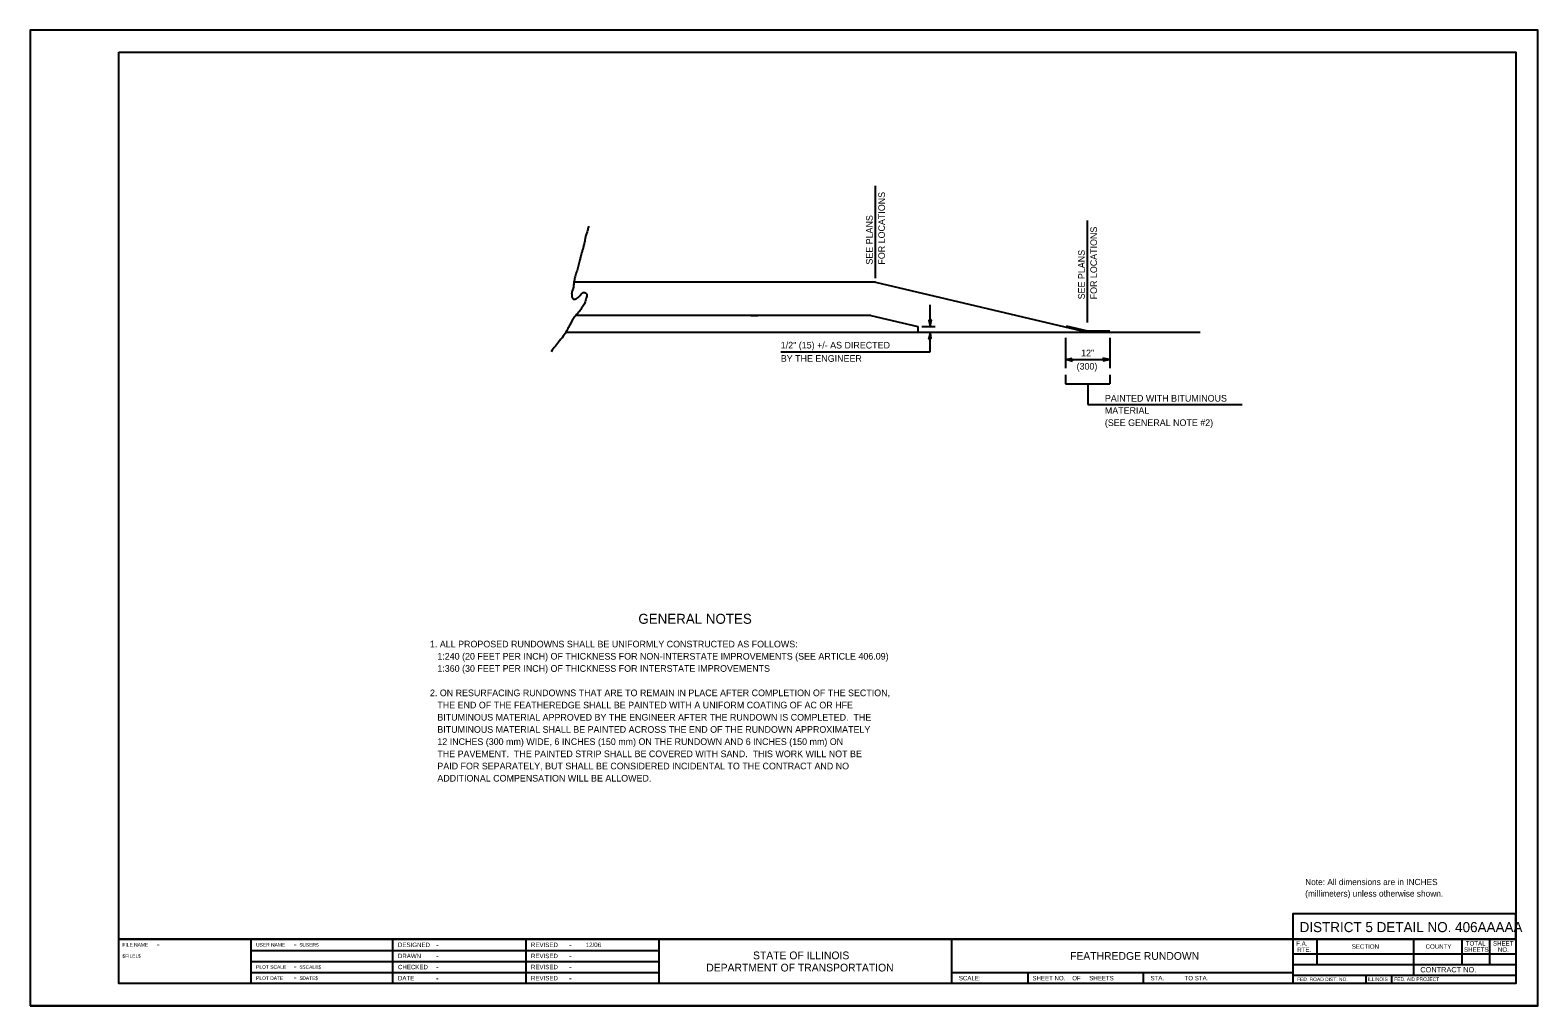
# Model space of a CAD drawing. Extents: x 99553 to 100233, y 99914 to 100354.
import ezdxf

# ---------------------------------------------------------------- set-up
doc = ezdxf.new("R2010")
doc.units = 0
for name, color, linetype in [('Design_PR_Roadway Dimensions', 7, 'Continuous'), ('Design_PR_Roadway Notes', 7, 'Continuous'), ('Level 29', 7, 'Continuous'), ('Level 40', 7, 'Continuous'), ('Level 43', 7, 'Continuous'), ('Level 55', 7, 'Continuous'), ('Sheets_50 Reference Boundary', 7, 'Continuous'), ('Sheets_General Details', 7, 'Continuous'), ('Sheets_Printer Plotting Border', 7, 'Continuous'), ('Topo_EOP', 7, 'Continuous')]:
    doc.layers.add(name, color=color, linetype=linetype)

msp = doc.modelspace()

# ---------------------------------------------------------------- linework, layer by layer
at = {"layer": 'Design_PR_Roadway Notes'}
for p, q in [((99934.74, 100241.97), (99934.74, 100283.46)), ((100030.39, 100221.84), (100030.39, 100267.97)), ((100020.39, 100198.37), (100020.39, 100194.19)), ((100040.39, 100198.37), (100040.39, 100194.19)), ((100020.39, 100194.19), (100040.39, 100194.19)), ((100030.48, 100194.19), (100030.48, 100184.97)), ((100030.48, 100184.97), (100100.17, 100184.97))]:
    msp.add_line(p, q, dxfattribs=at)
at = {"layer": 'Level 29'}
for p, q in [((99934.74, 100240.05), (99798.71, 100240.05)), ((99934.74, 100240.05), (100030.39, 100217.55)), ((99932.58, 100225.05), (99799.23, 100225.05)), ((99932.58, 100225.05), (99953.84, 100220.05)), ((99953.84, 100220.05), (99953.84, 100217.55)), ((100020.8, 100220.44), (100030.39, 100218.17)), ((100030.39, 100218.17), (100040.39, 100218.17))]:
    msp.add_line(p, q, dxfattribs=at)
at = {"layer": 'Level 40'}
msp.add_line((99878.52, 100225.05), (99881.68, 100225.05), dxfattribs=at)
at = {"layer": 'Level 43'}
for p, q in [((99959.36, 100220.05), (99959.36, 100229.91)), ((99955.68, 100220.05), (99961.64, 100220.05)), ((99959.36, 100208.68), (99959.36, 100217.55)), ((100020.39, 100215.06), (100020.39, 100201.3)), ((100040.39, 100215.06), (100040.39, 100201.3)), ((99892.02, 100208.68), (99959.36, 100208.68)), ((100020.39, 100205.17), (100040.39, 100205.17))]:
    msp.add_line(p, q, dxfattribs=at)
for points in [[(99960.01, 100223.17), (99959.41, 100222.92), (99958.84, 100222.82), (99959.09, 100221.61), (99959.36, 100220.05), (99959.66, 100221.71)], [(99958.7, 100214.42), (99959.3, 100214.68), (99959.88, 100214.77), (99959.63, 100215.98), (99959.36, 100217.55), (99959.05, 100215.88)], [(100023.52, 100204.51), (100023.26, 100205.11), (100023.16, 100205.69), (100021.96, 100205.44), (100020.39, 100205.17), (100022.06, 100204.86)], [(100037.27, 100205.82), (100037.52, 100205.22), (100037.62, 100204.64), (100038.83, 100204.9), (100040.39, 100205.17), (100038.72, 100205.47)]]:
    msp.add_lwpolyline(points, close=True, dxfattribs=at)
at = {"layer": 'Level 55'}
msp.add_spline([(99805.33, 100265.39), (99804.96, 100263.9), (99804.67, 100262.78), (99804.12, 100261.2), (99803.74, 100259.61), (99803.37, 100257.57), (99803, 100256.17), (99802.63, 100254.68), (99802.16, 100253.19), (99801.88, 100251.88), (99801.6, 100250.95), (99801.42, 100250.2), (99801.13, 100248.99), (99800.48, 100246.57), (99799.74, 100244.24), (99799.18, 100242.19), (99798.71, 100240.05), (99798.53, 100238.37), (99798.15, 100236.42), (99797.69, 100234.93), (99797.78, 100234.37), (99797.78, 100233.43), (99798.71, 100232.5), (99800.67, 100233.25), (99801.88, 100234.46), (99803.28, 100235.49), (99804.49, 100234.65), (99804.3, 100232.88), (99803.65, 100230.73), (99802.63, 100228.96), (99800.86, 100226.64), (99799.09, 100224.58), (99796.85, 100220.77), (99794.43, 100216.48), (99792.28, 100213.68), (99788.47, 100208.75)], degree=3, dxfattribs=at)
at = {"layer": 'Sheets_50 Reference Boundary'}
msp.add_lwpolyline([(99593.47, 100343.74), (100223.47, 100343.74), (100223.47, 99943.74), (99593.47, 99943.74)], close=True, dxfattribs=at)
at = {"layer": 'Sheets_General Details'}
for p, q in [((99553.47, 100353.74), (99553.47, 99913.74)), ((100233.47, 100353.74), (99553.47, 100353.74)), ((100233.47, 99913.74), (100233.47, 100353.74)), ((99593.47, 99943.74), (100223.47, 99943.74)), ((99652.96, 99943.74), (99652.96, 99923.74)), ((99716.96, 99943.74), (99716.96, 99923.74)), ((99776.96, 99943.74), (99776.96, 99923.74)), ((99836.96, 99943.74), (99836.96, 99923.74)), ((99968.96, 99943.74), (99968.96, 99923.74)), ((100122.96, 99943.74), (100122.96, 99923.74)), ((100133.76, 99943.74), (100133.76, 99932.44)), ((100177.36, 99943.74), (100177.36, 99927.64)), ((100199.2, 99943.74), (100199.2, 99932.44)), ((100211.62, 99943.74), (100211.62, 99932.44)), ((99652.96, 99938.74), (99836.96, 99938.74)), ((99652.96, 99933.74), (99836.96, 99933.74)), ((100122.96, 99937.24), (100223.47, 99937.24)), ((99652.96, 99928.74), (99836.96, 99928.74)), ((99968.96, 99928.74), (100122.96, 99928.74)), ((100003.47, 99928.74), (100003.47, 99923.74)), ((100055.47, 99928.74), (100055.47, 99923.74)), ((100122.96, 99932.44), (100223.47, 99932.44)), ((100122.96, 99927.64), (100223.47, 99927.64)), ((100155.9, 99927.64), (100155.9, 99923.74)), ((100167.5, 99927.64), (100167.5, 99923.74)), ((100233.47, 99913.74), (99553.47, 99913.74))]:
    msp.add_line(p, q, dxfattribs=at)
for points in [[(99593.47, 100343.74), (100223.47, 100343.74), (100223.47, 99923.74), (99593.47, 99923.74)], [(100122.96, 99943.74), (100223.47, 99943.74), (100223.47, 99955.23), (100122.96, 99955.23)]]:
    msp.add_lwpolyline(points, close=True, dxfattribs=at)
at = {"layer": 'Sheets_Printer Plotting Border'}
msp.add_lwpolyline([(99553.47, 99913.74), (100233.47, 99913.74), (100233.47, 100353.74), (99553.47, 100353.74)], close=True, dxfattribs=at)
at = {"layer": 'Topo_EOP'}
msp.add_line((99795.12, 100217.55), (100081.13, 100217.55), dxfattribs=at)

# ---------------------------------------------------------------- texts
at = {"layer": 'Design_PR_Roadway Dimensions'}
for s, p in [('1/2" (15) +/- AS DIRECTED', (99892.02, 100210.18)), ('BY THE ENGINEER', (99892.02, 100204.18)), ('12"', (100027.49, 100206.67)), ('(300)', (100025.44, 100200.67))]:
    msp.add_text(s, height=3, dxfattribs=at).set_placement(p)
at = {"layer": 'Design_PR_Roadway Notes'}
for s, p in [('FOR LOCATIONS', (99938.99, 100248.02)), ('SEE PLANS', (99933.49, 100248.02)), ('FOR LOCATIONS', (100034.64, 100232.35)), ('SEE PLANS', (100029.14, 100232.35))]:
    msp.add_text(s, height=3, rotation=90, dxfattribs=at).set_placement(p)
for s, height, p in [('PAINTED WITH BITUMINOUS', 3, (100038.19, 100186.22)), ('(SEE GENERAL NOTE #2)', 3, (100038.19, 100175.22)), ('MATERIAL', 3, (100038.19, 100180.72)), ('GENERAL NOTES', 4.5, (99827.79, 100086.03)), ('1. ALL PROPOSED RUNDOWNS SHALL BE UNIFORMLY CONSTRUCTED AS FOLLOWS:', 3, (99733.78, 100075.38)), ('   1:240 (20 FEET PER INCH) OF THICKNESS FOR NON-INTERSTATE IMPROVEMENTS (SEE ARTICLE 406.09)', 3, (99733.78, 100069.88)), ('   1:360 (30 FEET PER INCH) OF THICKNESS FOR INTERSTATE IMPROVEMENTS', 3, (99733.78, 100064.38)), ('2. ON RESURFACING RUNDOWNS THAT ARE TO REMAIN IN PLACE AFTER COMPLETION OF THE SECTION,', 3, (99733.78, 100053.38)), ('   THE END OF THE FEATHEREDGE SHALL BE PAINTED WITH A UNIFORM COATING OF AC OR HFE', 3, (99733.78, 100047.88)), ('   BITUMINOUS MATERIAL APPROVED BY THE ENGINEER AFTER THE RUNDOWN IS COMPLETED.  THE', 3, (99733.78, 100042.38)), ('   BITUMINOUS MATERIAL SHALL BE PAINTED ACROSS THE END OF THE RUNDOWN APPROXIMATELY', 3, (99733.78, 100036.88)), ('   THE PAVEMENT.  THE PAINTED STRIP SHALL BE COVERED WITH SAND.  THIS WORK WILL NOT BE', 3, (99733.78, 100025.88)), ('   12 INCHES (300 mm) WIDE, 6 INCHES (150 mm) ON THE RUNDOWN AND 6 INCHES (150 mm) ON', 3, (99733.78, 100031.38)), ('   PAID FOR SEPARATELY, BUT SHALL BE CONSIDERED INCIDENTAL TO THE CONTRACT AND NO', 3, (99733.78, 100020.38)), ('   ADDITIONAL COMPENSATION WILL BE ALLOWED.', 3, (99733.78, 100014.88))]:
    msp.add_text(s, height=height, dxfattribs=at).set_placement(p)
at = {"layer": 'Sheets_General Details'}
for s, height, p in [('Note: All dimensions are in INCHES', 2.8003, (100128.53, 99968.19)), ('(millimeters) unless otherwise shown.', 2.8003, (100128.53, 99962.99)), ('DISTRICT 5 DETAIL NO. 406AAAAA   ', 4.5381, (100126.03, 99946.98)), ('DESIGNED', 2, (99719.36, 99940.24)), ('-', 2.8, (99736.44, 99939.84)), ('REVISED', 2, (99779.36, 99940.24)), ('-', 2.8, (99796.44, 99939.84)), ('12/06', 2, (99804.04, 99940.24)), ('F.A.', 2, (100124.5, 99940.84)), ('RTE.', 2, (100124.96, 99938.04)), ('SECTION', 2, (100149.56, 99939.49)), ('COUNTY', 2, (100182.85, 99939.49)), ('SHEETS', 2, (100200.18, 99938.11)), ('TOTAL', 2, (100200.97, 99940.91)), ('SHEET', 2, (100213.26, 99940.91)), ('NO.', 2, (100215.46, 99938.11)), ('DRAWN', 2, (99719.36, 99935.24)), ('-', 2.8, (99736.44, 99934.84)), ('REVISED', 2, (99779.36, 99935.24)), ('-', 2.8, (99796.44, 99934.84)), ('STATE OF ILLINOIS', 3.5, (99879.5, 99934.74)), ('FEATHREDGE RUNDOWN', 3.5, (100022.48, 99934.49)), ('CHECKED', 2, (99719.36, 99930.24)), ('DATE', 2, (99719.36, 99925.24)), ('-', 2.8, (99736.44, 99929.84)), ('-', 2.8, (99736.44, 99924.84)), ('REVISED', 2, (99779.36, 99930.24)), ('REVISED', 2, (99779.36, 99925.24)), ('-', 2.8, (99796.44, 99929.84)), ('-', 2.8, (99796.44, 99924.84)), ('DEPARTMENT OF TRANSPORTATION', 3.5, (99858.4, 99929.24)), ('SCALE:          ', 2, (99972.34, 99925.24)), ('SHEET NO.    OF     SHEETS', 2, (100005.51, 99925.24)), ('STA.            TO STA.            ', 2, (100058.77, 99925.24)), ('FED. ROAD DIST. NO.  ', 1.6, (100124.89, 99924.89)), ('ILLINOIS', 1.6, (100156.69, 99924.93)), ('FED. AID PROJECT', 1.6, (100168.72, 99924.93)), ('CONTRACT NO.      ', 2.4, (100180.47, 99928.84))]:
    msp.add_text(s, height=height, dxfattribs=at).set_placement(p)
for s, p in [('FILE NAME', (99595.07, 99940.44)), ('=', (99610.52, 99940.44)), ('USER NAME', (99655.36, 99940.44)), ('=', (99672.31, 99940.44)), ('$USER$', (99675, 99940.44)), ('$FILEL$', (99595.07, 99935.44)), ('PLOT SCALE', (99655.36, 99930.44)), ('PLOT DATE', (99655.36, 99925.44)), ('=', (99672.31, 99930.44)), ('=', (99672.31, 99925.44)), ('$SCALE$', (99675, 99930.44)), ('$DATE$', (99675, 99925.44))]:
    msp.add_text(s, height=1.6, rotation=360, dxfattribs=at).set_placement(p)

doc.saveas('drawing.dxf')
